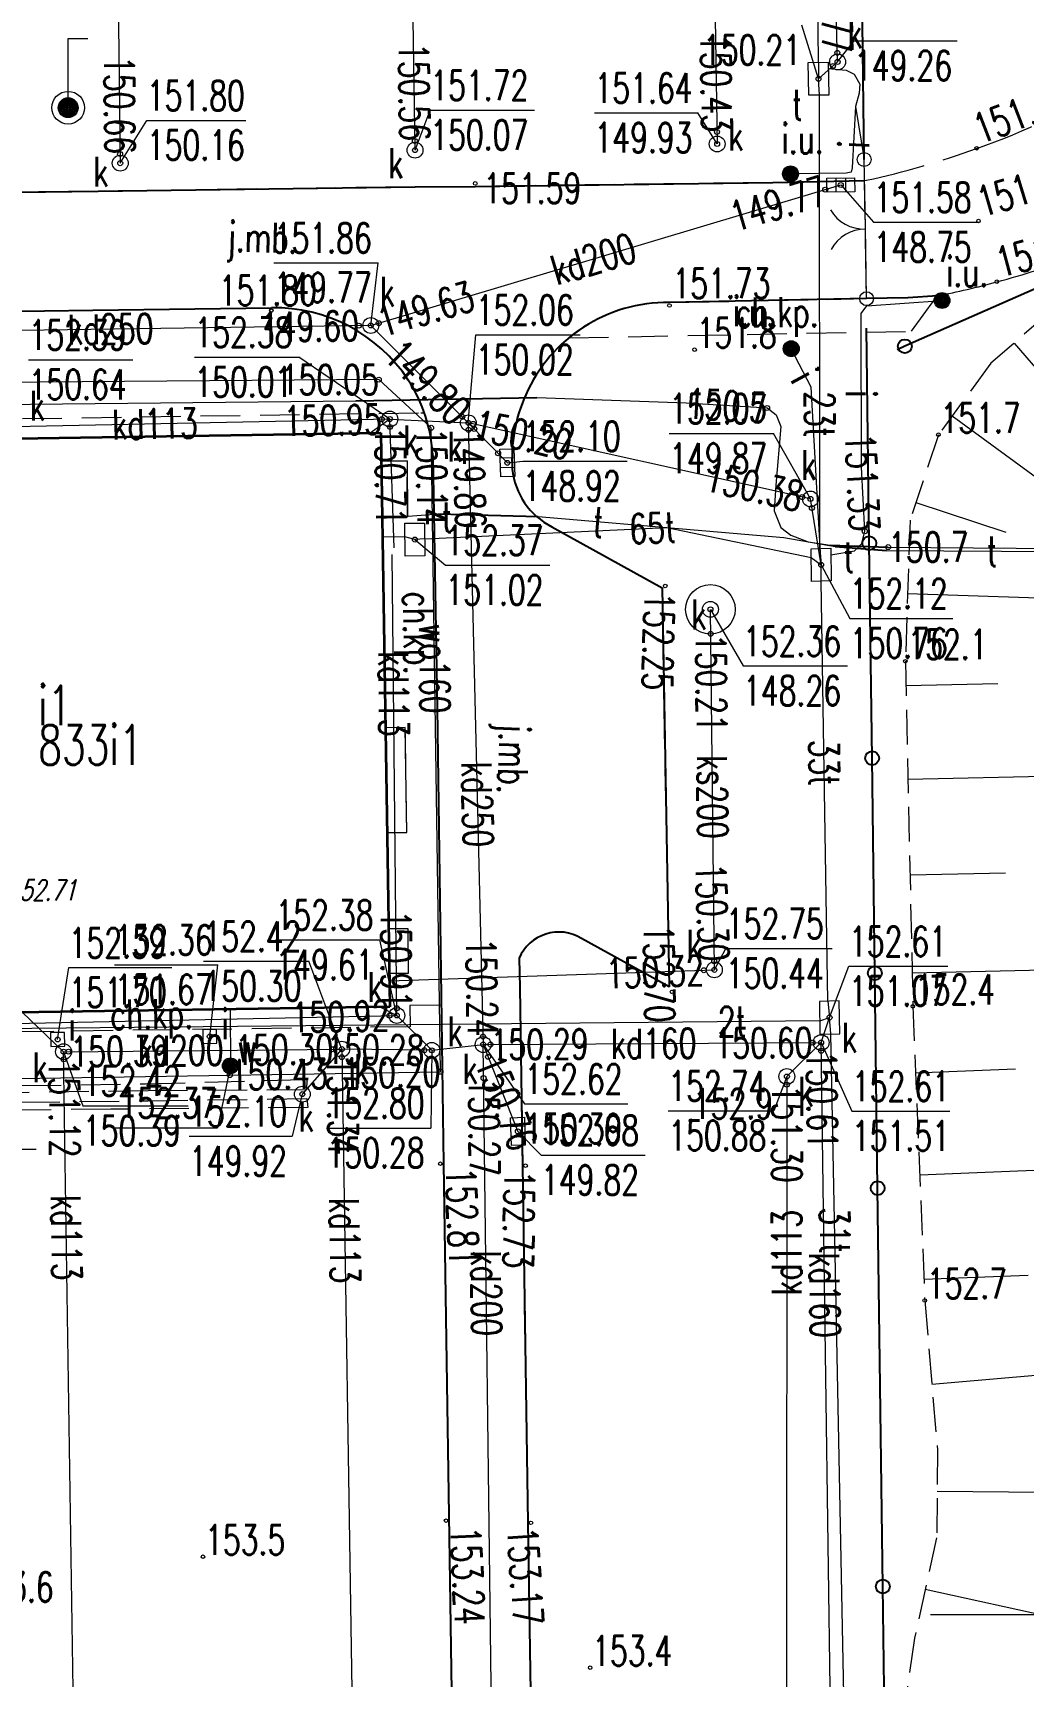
# Model space of a CAD drawing. Header units: metres. Extents: x 7583802 to 7586368, y 5958992 to 5960558.
# Drawn here: x 7585949.7 to 7585999.7, y 5959196.9 to 5959279.8 of the extents above; entities that cross this region are included whole.
import ezdxf
from ezdxf.enums import TextEntityAlignment as Align

# ---------------------------------------------------------------- set-up
doc = ezdxf.new("R2010")
doc.units = ezdxf.units.M
for name, pattern in [('1', [0]), ('2_EGBS', [0]), ('2_EGBU_A', [0]), ('3_1', [0]), ('3_BUBZ02', [2.45, 1.75, -0.7]), ('3_BUBZ02G', [2.45, 1.75, -0.7]), ('3_KTCR02', [3, 2, -1]), ('3_KTJZ01', [4, 3, -1]), ('3_KTKR01', [0]), ('4_1', [0]), ('4_SUBP02_05', [0]), ('4_SUOP03_13', [0]), ('4_SUOP03_17', [0]), ('4_SUPE_01', [0]), ('4_SUPI_01', [0]), ('4_SUPK_01', [0]), ('4_SUPT_01', [0]), ('4_SUPW_01', [0]), ('4_SUUS22_02', [0]), ('4_SUUS30_02', [0]), ('BUF', [0])]:
    doc.linetypes.add(name, pattern=pattern)
doc.layers.get('0').update_dxf_attribs({"color": 250, "linetype": 'CONTINUOUS', "lineweight": 100})
for name, color, linetype, lineweight in [('1000_L_1', 7, '1', 18), ('BUBZ_L_1', 7, '3_BUBZ02', 18), ('EBPPP_T_0', 7, 'CONTINUOUS', 18), ('EBTPO_L_2', 7, '1', 18), ('EGBB_E_T_0', 7, 'CONTINUOUS', 20), ('EGBB_E_T_1', 7, 'CONTINUOUS', 20), ('EGBB_L_0', 7, '2_EGBU_A', 35), ('EGBE_L_3', 7, '2_EGBS', 18), ('KTCR_E_T_1', 7, 'CONTINUOUS', 15), ('KTCR_L_1', 7, '3_KTCR02', 18), ('KTJZ_E_T_0', 7, 'CONTINUOUS', 15), ('KTJZ_L_0', 7, '3_KTJZ01', 18), ('KTKR_L_0', 7, '3_KTKR01', 25), ('KTOK_L_1', 7, '3_1', 18), ('KTOK_L_4', 7, 'CONTINUOUS', 25), ('RTPW_T_0', 7, 'CONTINUOUS', 15), ('RTPW_T_1', 7, 'CONTINUOUS', 15), ('SUBK_L_0', 34, '4_SUBP02_05', 18), ('SUOE_L_1', 1, '4_SUOP03_13', 25), ('SUOT_L_1', 30, '4_SUOP03_17', 25), ('SUPE_L_2', 1, '4_SUPE_01', 18), ('SUPI_E_T_0', 7, 'CONTINUOUS', 15), ('SUPI_L_0', 7, '4_SUPI_01', 18), ('SUPK_E_T_0', 34, 'CONTINUOUS', 15), ('SUPK_E_T_4', 34, 'CONTINUOUS', 15), ('SUPK_L_0', 34, '4_SUPK_01', 18), ('SUPK_L_4', 34, '4_SUPK_01', 18), ('SUPT_E_T_0', 30, 'CONTINUOUS', 15), ('SUPT_L_0', 30, '4_SUPT_01', 18), ('SUPW_E_T_0', 5, 'CONTINUOUS', 15), ('SUPW_L_0', 5, '4_SUPW_01', 18), ('SUSM_T_9', 7, 'CONTINUOUS', 18), ('SUTE_T_0', 1, 'CONTINUOUS', 18), ('SUTI_T_0', 7, 'CONTINUOUS', 18), ('SUTK_T_0', 34, 'CONTINUOUS', 18), ('SUTT_T_0', 30, 'CONTINUOUS', 18), ('SUTW_T_0', 5, 'CONTINUOUS', 18), ('SUUI_E_T_0', 7, 'CONTINUOUS', 15), ('SUUI_E_T_6', 7, 'CONTINUOUS', 15), ('SUUI_T_2', 7, 'CONTINUOUS', 13), ('SUUI_T_8', 7, 'CONTINUOUS', 18), ('SUUK_E_T_3', 7, 'CONTINUOUS', 15), ('SUUK_T_0', 7, 'CONTINUOUS', 18), ('SUUK_T_4', 7, 'CONTINUOUS', 13), ('SUUT_E_T_3', 7, 'CONTINUOUS', 15), ('SUUT_L_3', 7, '4_SUUS22_02', 13), ('SUUT_L_7', 7, '4_1', 18), ('SUUW_E_T_5', 7, 'CONTINUOUS', 15), ('SUUW_T_7', 7, 'CONTINUOUS', 15)]:
    doc.layers.add(name, color=color, linetype=linetype, lineweight=lineweight)
doc.styles.get("Standard").update_dxf_attribs({"font": 'Simplex.SHX', "width": 0.75})

# ---------------------------------------------------------------- blocks, each defined once
blk = doc.blocks.new('3_RTPW02')
at = {"linetype": 'CONTINUOUS'}
blk.add_circle((0, 0), 0.09, dxfattribs=at)
blk = doc.blocks.new('3_RTPW01')
at = {"linetype": 'CONTINUOUS'}
blk.add_circle((0, 0), 0.09, dxfattribs=at)
blk = doc.blocks.new('4_SUSM12_01')
at = {"linetype": 'CONTINUOUS'}
for p, q in [((0, 0.5), (0, 3.5)), ((0, 3.5), (1, 3.5))]:
    blk.add_line(p, q, dxfattribs=at)
for radius in [0.5, 0.45, 0.4, 0.35, 0.3, 0.25, 0.2, 0.15, 0.1, 0.05, 0.0143]:
    blk.add_circle((0, 0), radius, dxfattribs=at)
blk = doc.blocks.new('4_SUPS01_03')
at = {"linetype": 'CONTINUOUS'}
blk.add_circle((0, 0), 0.125, dxfattribs=at)
blk = doc.blocks.new('4_SUPS01_10')
at = {"linetype": 'CONTINUOUS'}
blk.add_circle((0, 0), 0.125, dxfattribs=at)
blk = doc.blocks.new('4_SUPS01_05')
at = {"linetype": 'CONTINUOUS'}
blk.add_circle((0, 0), 0.125, dxfattribs=at)
blk = doc.blocks.new('4_SUPS01_07')
at = {"linetype": 'CONTINUOUS'}
blk.add_circle((0, 0), 0.125, dxfattribs=at)
blk = doc.blocks.new('4_SUPS01_08')
at = {"linetype": 'CONTINUOUS'}
blk.add_circle((0, 0), 0.125, dxfattribs=at)
blk = doc.blocks.new('4_SUUS22_01A')
at = {"linetype": 'CONTINUOUS'}
for p, q in [((0.35, 0.35), (-0.35, 0.35)), ((-0.35, 0.35), (-0.35, -0.35)), ((0.35, -0.35), (0.35, 0.35)), ((-0.35, -0.35), (0.35, -0.35))]:
    blk.add_line(p, q, dxfattribs=at)
blk = doc.blocks.new('4_SUUS31_01')
at = {"linetype": 'CONTINUOUS'}
for radius in [0.4, 0.36, 0.32, 0.28, 0.24, 0.2, 0.16, 0.12, 0.08, 0.04, 0.0114]:
    blk.add_circle((0, 0), radius, dxfattribs=at)
blk = doc.blocks.new('4_SUUS05')
at = {"linetype": 'CONTINUOUS'}
for p, q in [((-0.7, -0.35), (-0.7, 0.35)), ((-0.7, 0.35), (0.7, 0.35)), ((-0.245, 0.35), (-0.245, -0.35)), ((0.245, 0.35), (0.245, -0.35)), ((0.7, 0.35), (0.7, -0.35)), ((0.7, -0.35), (-0.7, -0.35))]:
    blk.add_line(p, q, dxfattribs=at)
blk = doc.blocks.new('4_SUUS22_01')
at = {"linetype": 'CONTINUOUS'}
blk.add_circle((0, 0), 0.4, dxfattribs=at)
blk = doc.blocks.new('4_SUUS25')
at = {"linetype": 'CONTINUOUS'}
for radius in [0.4, 0.35, 0.3, 0.25, 0.2, 0.15, 0.1, 0.05, 0.0143]:
    blk.add_circle((0, 0), radius, dxfattribs=at)

msp = doc.modelspace()

# ---------------------------------------------------------------- linework, layer by layer
at = {"layer": '1000_L_1', "linetype": '1'}
msp.add_line((7585995, 5959200), (7586005, 5959200), dxfattribs=at)
at = {"layer": 'BUBZ_L_1', "linetype": '3_BUBZ02G'}
for p, q in [((7586001.06, 5959265.74), (7585998.05, 5959263.14)), ((7585998.05, 5959263.14), (7585995.4, 5959259.53)), ((7585995.4, 5959259.53), (7585993.97, 5959255.22)), ((7585993.97, 5959255.22), (7585993.73, 5959248.1)), ((7585993.73, 5959248.1), (7585994.11, 5959230.69)), ((7585994.11, 5959230.69), (7585994.71, 5959215.85)), ((7585994.71, 5959215.85), (7585995.35, 5959208.32)), ((7585995.35, 5959208.32), (7585995.31, 5959203.88)), ((7585995.31, 5959203.88), (7585994.19, 5959198.81)), ((7585994.19, 5959198.81), (7585993.63, 5959194.96))]:
    msp.add_line(p, q, dxfattribs=at)
at = {"layer": 'BUBZ_L_1', "linetype": '3_1'}
for p, q in [((7585999.221, 5959264.152), (7586002.397, 5959260.476)), ((7585996.101, 5959260.485), (7586002.154, 5959256.041)), ((7585994.267, 5959256.116), (7585998.805, 5959254.611)), ((7585993.845, 5959251.516), (7586003.14, 5959251.203)), ((7585993.757, 5959246.87), (7585998.404, 5959246.972)), ((7585993.86, 5959242.151), (7586003.299, 5959242.357)), ((7585993.965, 5959237.323), (7585998.793, 5959237.429)), ((7585994.073, 5959232.386), (7586003.948, 5959232.601)), ((7585994.246, 5959227.337), (7585999.294, 5959227.541)), ((7585994.454, 5959222.182), (7586004.764, 5959222.599)), ((7585994.667, 5959216.917), (7585999.932, 5959217.13)), ((7585995.069, 5959211.631), (7586005.634, 5959212.529)), ((7585995.331, 5959206.233), (7586000.742, 5959206.184)), ((7585994.738, 5959201.291), (7586004.511, 5959199.132))]:
    msp.add_line(p, q, dxfattribs=at)
at = {"layer": 'EBTPO_L_2', "linetype": 'BUF', "lineweight": 18}
msp.add_circle((7585951.47, 5959276.03), 0.825, dxfattribs=at)
at = {"layer": 'EGBB_L_0', "linetype": '2_EGBU_A'}
for p, q in [((7585932.2, 5959259.08), (7585967.26, 5959259.62)), ((7585967.26, 5959259.62), (7585967.7, 5959230.67)), ((7585967.7, 5959230.67), (7585932.68, 5959230.14))]:
    msp.add_line(p, q, dxfattribs=at)
at = {"layer": 'EGBE_L_3', "linetype": '2_EGBS'}
for p, q in [((7585967.282, 5959258.2), (7585968.58, 5959258.21)), ((7585967.324, 5959255.38), (7585967.282, 5959258.2)), ((7585968.58, 5959258.21), (7585968.6, 5959255.39)), ((7585968.6, 5959255.39), (7585967.324, 5959255.38)), ((7585968.49, 5959244.76), (7585967.486, 5959244.74)), ((7585967.566, 5959239.46), (7585967.486, 5959244.74)), ((7585968.56, 5959239.46), (7585968.49, 5959244.76)), ((7585967.566, 5959239.46), (7585968.56, 5959239.46)), ((7585968.63, 5959234.6), (7585967.64, 5959234.6)), ((7585967.674, 5959232.36), (7585967.64, 5959234.6)), ((7585968.65, 5959232.37), (7585968.63, 5959234.6)), ((7585967.674, 5959232.36), (7585968.65, 5959232.37))]:
    msp.add_line(p, q, dxfattribs=at)
at = {"layer": 'KTCR_L_1', "linetype": '3_KTCR02'}
for p, q in [((7585993.86, 5959266.44), (7585981.82, 5959266.2)), ((7585995.35, 5959266.54), (7585993.86, 5959266.44)), ((7585994.04, 5959264.75), (7585995.35, 5959266.54)), ((7585976.747, 5959264.42), (7585994.04, 5959264.75)), ((7585931.16, 5959260.08), (7585969.28, 5959260.64)), ((7585969.28, 5959260.64), (7585969.45, 5959260.64)), ((7585967.26, 5959259.62), (7585932.2, 5959259.08)), ((7585967.282, 5959258.2), (7585967.26, 5959259.62)), ((7585968.58, 5959258.21), (7585967.282, 5959258.2)), ((7585968.6, 5959255.39), (7585968.58, 5959258.21)), ((7585969.88, 5959258.48), (7585970.09, 5959245.75)), ((7585967.33, 5959255.38), (7585968.6, 5959255.39)), ((7585967.486, 5959244.74), (7585967.33, 5959255.38)), ((7585970.09, 5959245.75), (7585970.299, 5959230.75)), ((7585968.49, 5959244.76), (7585967.486, 5959244.74)), ((7585968.56, 5959239.46), (7585968.49, 5959244.76)), ((7585967.64, 5959234.6), (7585967.566, 5959239.46)), ((7585967.566, 5959239.46), (7585968.56, 5959239.46)), ((7585968.63, 5959234.6), (7585967.64, 5959234.6)), ((7585968.65, 5959232.37), (7585968.63, 5959234.6)), ((7585967.674, 5959232.36), (7585968.65, 5959232.37)), ((7585967.7, 5959230.67), (7585967.674, 5959232.36)), ((7585947.78, 5959230.37), (7585967.7, 5959230.67)), ((7585970.299, 5959230.75), (7585968.71, 5959230.73)), ((7585968.71, 5959230.73), (7585968.74, 5959229.66)), ((7585968.74, 5959229.66), (7585947.82, 5959229.39)), ((7585955.51, 5959226.42), (7585946.085, 5959226.309)), ((7585946.11, 5959226.65), (7585955.37, 5959226.78)), ((7585955.37, 5959226.78), (7585963.51, 5959227)), ((7585963.5, 5959226.48), (7585955.51, 5959226.42)), ((7585963.51, 5959227), (7585963.5, 5959226.48)), ((7585946.05, 5959225.82), (7585955.51, 5959225.92)), ((7585963.57, 5959225.59), (7585953.62, 5959225.5)), ((7585955.51, 5959225.92), (7585963.52, 5959226.04)), ((7585963.52, 5959226.04), (7585963.57, 5959225.59)), ((7585953.62, 5959225.5), (7585946.09, 5959225.42))]:
    msp.add_line(p, q, dxfattribs=at)
for centre, radius, start, end in [((7585981.704, 5959258.41), 7.791, 89.149, 129.51786), ((7585962.181, 5959258.07), 7.71, 3.04734, 19.47048)]:
    msp.add_arc(centre, radius, start, end, dxfattribs=at)
at = {"layer": 'KTJZ_L_0', "linetype": '3_KTJZ01'}
for p, q in [((7585968.99, 5959272.04), (7585952.98, 5959271.82)), ((7585972.02, 5959272.06), (7585968.99, 5959272.04)), ((7585987.04, 5959272.26), (7585972.02, 5959272.06)), ((7585991.67, 5959272.36), (7585987.04, 5959272.26)), ((7585991.67, 5959272.36), (7585991.77, 5959272.37)), ((7585991.774, 5959266.396), (7585991.67, 5959272.36)), ((7585952.98, 5959271.82), (7585949, 5959271.77)), ((7585981.82, 5959266.2), (7585991.774, 5959266.396)), ((7585993.86, 5959266.44), (7585991.774, 5959266.396)), ((7585995.35, 5959266.54), (7585993.86, 5959266.44)), ((7585943.21, 5959265.69), (7585952.71, 5959265.81)), ((7585952.71, 5959265.81), (7585961.73, 5959265.94)), ((7585969.88, 5959258.48), (7585970.09, 5959245.75)), ((7585981.46, 5959251.81), (7585975.88, 5959254.89)), ((7585981.8, 5959231.68), (7585981.46, 5959251.81)), ((7585970.09, 5959245.75), (7585970.299, 5959230.75)), ((7585977.38, 5959234.12), (7585981.8, 5959231.68)), ((7585974.26, 5959232.36), (7585974.24, 5959233.12)), ((7585974.27, 5959231.64), (7585974.26, 5959232.36)), ((7585974.68, 5959204.63), (7585974.27, 5959231.64)), ((7585970.299, 5959230.75), (7585970.41, 5959222.75)), ((7585970.41, 5959222.75), (7585971, 5959184.74)), ((7585974.96, 5959186.64), (7585974.68, 5959204.63))]:
    msp.add_line(p, q, dxfattribs=at)
for centre, radius, start, end in [((7585987.761, 5959302.149), 29.75, 288.7622, 303.77451), ((7585982.749, 5959313.927), 42.525, 282.24686, 290.05183), ((7585990.414, 5959298.427), 32.171, 284.28154, 291.81699), ((7585988.751, 5959301.116), 35.2, 280.80518, 285.82484), ((7585981.704, 5959258.41), 7.791, 89.149, 129.51786), ((7585961.852, 5959257.805), 8.136, 33.45304, 90.85915), ((7585981.704, 5959258.41), 7.791, 129.51786, 156.31346), ((7585962.324, 5959258.165), 7.544, 19.14922, 33.14446), ((7585981.693, 5959258.313), 7.82, 155.62848, 183.76183), ((7585962.181, 5959258.07), 7.71, 3.04734, 19.47048), ((7585977.532, 5959258.155), 3.659, 185.56634, 243.16611), ((7585976.243, 5959232.259), 2.181, 58.59025, 156.74012)]:
    msp.add_arc(centre, radius, start, end, dxfattribs=at)
at = {"layer": 'KTKR_L_0', "linetype": '3_KTKR01'}
for p, q in [((7585952.98, 5959271.82), (7585968.99, 5959272.04)), ((7585968.99, 5959272.04), (7585972.02, 5959272.06)), ((7585972.02, 5959272.06), (7585987.04, 5959272.26)), ((7585987.04, 5959272.26), (7585991.67, 5959272.36)), ((7585949, 5959271.77), (7585952.98, 5959271.82)), ((7585991.774, 5959266.396), (7585981.82, 5959266.2)), ((7585993.86, 5959266.44), (7585991.774, 5959266.396)), ((7585995.35, 5959266.54), (7585993.86, 5959266.44)), ((7585943.21, 5959265.69), (7585952.71, 5959265.81)), ((7585952.71, 5959265.81), (7585961.73, 5959265.94)), ((7585969.88, 5959258.48), (7585970.09, 5959245.75)), ((7585975.88, 5959254.89), (7585981.46, 5959251.81)), ((7585981.46, 5959251.81), (7585981.8, 5959231.68)), ((7585970.09, 5959245.75), (7585970.41, 5959222.75)), ((7585981.8, 5959231.68), (7585977.38, 5959234.12)), ((7585974.24, 5959233.12), (7585974.26, 5959232.36)), ((7585974.26, 5959232.36), (7585974.27, 5959231.64)), ((7585974.27, 5959231.64), (7585974.68, 5959204.63)), ((7585970.41, 5959222.75), (7585971, 5959184.74)), ((7585974.68, 5959204.63), (7585974.96, 5959186.64))]:
    msp.add_line(p, q, dxfattribs=at)
for centre, radius, start, end in [((7585981.704, 5959258.41), 7.791, 89.149, 156.31346), ((7585961.852, 5959257.805), 8.136, 33.45304, 90.85915), ((7585962.121, 5959258.062), 7.77, 3.08651, 32.96941), ((7585981.693, 5959258.313), 7.82, 155.62848, 183.76183), ((7585977.532, 5959258.155), 3.659, 185.56634, 243.16611), ((7585976.243, 5959232.259), 2.181, 58.59025, 156.74012)]:
    msp.add_arc(centre, radius, start, end, dxfattribs=at)
at = {"layer": 'KTOK_L_1'}
for p, q in [((7585991.694, 5959270.908), (7585991.65, 5959273.42)), ((7585991.729, 5959268.908), (7585991.694, 5959270.908)), ((7585991.774, 5959266.396), (7585991.729, 5959268.908))]:
    msp.add_line(p, q, dxfattribs=at)
for centre in [(7585991.65, 5959273.42), (7585991.774, 5959266.396)]:
    msp.add_circle(centre, 0.35, dxfattribs=at)
for centre, start, end in [((7585991.659, 5959271.907), 211.00652, 271.52206), ((7585991.729, 5959267.908), 90.49628, 151.01182)]:
    msp.add_arc(centre, 2, start, end, dxfattribs=at)
at = {"layer": 'KTOK_L_4'}
for p, q in [((7585991.65, 5959273.42), (7585991.537, 5959283.419)), ((7586002.85, 5959268.03), (7585993.701, 5959263.993)), ((7585991.91, 5959254.062), (7585991.77, 5959264.91)), ((7585993.701, 5959263.993), (7585993.31, 5959263.82)), ((7585992.05, 5959243.215), (7585991.91, 5959254.062)), ((7585992.191, 5959232.367), (7585992.05, 5959243.215)), ((7585992.331, 5959221.519), (7585992.191, 5959232.367)), ((7585992.46, 5959211.52), (7585992.331, 5959221.519)), ((7585992.596, 5959201.42), (7585992.46, 5959211.52)), ((7585992.731, 5959191.32), (7585992.596, 5959201.42))]:
    msp.add_line(p, q, dxfattribs=at)
for centre in [(7585993.701, 5959263.993), (7585991.91, 5959254.062), (7585992.05, 5959243.215), (7585992.191, 5959232.367), (7585992.331, 5959221.519), (7585992.596, 5959201.42)]:
    msp.add_circle(centre, 0.35, dxfattribs=at)
at = {"layer": 'SUBK_L_0', "linetype": '4_SUBP02_05'}
msp.add_circle((7585983.89, 5959250.72), 1.25, dxfattribs=at)
at = {"layer": 'SUOE_L_1', "linetype": '4_1'}
for p, q in [((7585966, 5959261.24), (7585975.12, 5959261.41)), ((7585989.94, 5959253.96), (7585992.86, 5959253.86))]:
    msp.add_line(p, q, dxfattribs=at)
at = {"layer": 'SUOT_L_1', "linetype": '4_1'}
for p, q in [((7585975.19, 5959255.38), (7585970.17, 5959255.53)), ((7585992.78, 5959253.68), (7585990.19, 5959253.88))]:
    msp.add_line(p, q, dxfattribs=at)
at = {"layer": 'SUPE_L_2', "linetype": '4_SUPE_01'}
for p, q in [((7585931.91, 5959260.88), (7585966, 5959261.24)), ((7585966, 5959261.24), (7585975.12, 5959261.41)), ((7585975.12, 5959261.41), (7585982.67, 5959261.14)), ((7585982.67, 5959261.14), (7585986.75, 5959260.88)), ((7585986.75, 5959260.88), (7585987.21, 5959260.53)), ((7585987.21, 5959260.53), (7585987.44, 5959259.95)), ((7585987.44, 5959259.95), (7585987.2, 5959256.99)), ((7585987.2, 5959256.99), (7585987.11, 5959255.69)), ((7585987.11, 5959255.69), (7585987.45, 5959254.85)), ((7585987.45, 5959254.85), (7585987.95, 5959254.46)), ((7585987.95, 5959254.46), (7585988.82, 5959254.13)), ((7585988.82, 5959254.13), (7585989.94, 5959253.96)), ((7585989.94, 5959253.96), (7585992.86, 5959253.86)), ((7585992.86, 5959253.86), (7586002.71, 5959253.78))]:
    msp.add_line(p, q, dxfattribs=at)
at = {"layer": 'SUPI_L_0', "linetype": '4_1'}
for p, q in [((7585989.836, 5959278.006), (7585990.75, 5959277.92)), ((7585990.75, 5959277.92), (7585991.15, 5959277.72)), ((7585991.15, 5959277.72), (7585991.43, 5959277.21)), ((7585991.43, 5959277.21), (7585991.4, 5959276.77)), ((7585991.4, 5959276.77), (7585991.21, 5959276.09)), ((7585991.21, 5959276.09), (7585991.05, 5959272.99)), ((7585991.21, 5959276.09), (7585991.65, 5959273.42)), ((7585990.99, 5959272.78), (7585990.75, 5959272.72)), ((7585991.05, 5959272.99), (7585990.99, 5959272.78)), ((7585990.75, 5959272.72), (7585987.93, 5959272.69)), ((7585991.78, 5959266.04), (7585995.58, 5959266.3)), ((7585991.5, 5959265.64), (7585991.78, 5959266.04)), ((7585991.52, 5959257.9), (7585991.5, 5959265.64)), ((7585988.98, 5959261.93), (7585987.97, 5959263.87)), ((7585989.48, 5959252.965), (7585988.98, 5959261.93)), ((7585991.68, 5959254.66), (7585991.52, 5959257.9)), ((7585991.53, 5959254.05), (7585991.68, 5959254.66)), ((7585991.16, 5959253.68), (7585991.53, 5959254.05)), ((7585989.974, 5959253.476), (7585991.16, 5959253.68))]:
    msp.add_line(p, q, dxfattribs=at)
at = {"layer": 'SUPK_L_0', "linetype": '4_1'}
for p, q in [((7585982.68, 5959365.98), (7585984.23, 5959274.2)), ((7585952.91, 5959365.32), (7585954.1, 5959273.23)), ((7585968.98, 5959273.89), (7585967.65, 5959365.62)), ((7585990.31, 5959278.34), (7585989.93, 5959292.76)), ((7585989.345, 5959277.49), (7585990.31, 5959278.34)), ((7585966.75, 5959265.04), (7585990.47, 5959272.13)), ((7585966.75, 5959265.04), (7585932.69, 5959264.57)), ((7585971.67, 5959260.13), (7585966.75, 5959265.04)), ((7585967.71, 5959260.32), (7585931.7, 5959259.59)), ((7585967.71, 5959260.32), (7585966.718, 5959259.612)), ((7585967.71, 5959260.32), (7585971.67, 5959260.13)), ((7585967.92, 5959253.82), (7585967.71, 5959260.32)), ((7585971.67, 5959260.13), (7585972.42, 5959228.76)), ((7585971.67, 5959260.13), (7585973.64, 5959258.11)), ((7585988.94, 5959256.29), (7585971.67, 5959260.13)), ((7585989.48, 5959252.965), (7585988.94, 5959256.29)), ((7585968.06, 5959230.23), (7585967.83, 5959253.49)), ((7585967.2, 5959230.662), (7585968.06, 5959230.23)), ((7585943.89, 5959229.73), (7585968.06, 5959230.23)), ((7585949.152, 5959230.389), (7585951.24, 5959228.4)), ((7585969.83, 5959228.47), (7585968.06, 5959230.23)), ((7585989.48, 5959228.86), (7585989.905, 5959230.125)), ((7585972.42, 5959228.76), (7585989.48, 5959228.86)), ((7585989.48, 5959228.86), (7585987.75, 5959227.15)), ((7585990.31, 5959170.25), (7585989.48, 5959228.86)), ((7585951.24, 5959228.4), (7585965.28, 5959228.53)), ((7585953, 5959110.43), (7585951.24, 5959228.4)), ((7585965.28, 5959228.53), (7585963.29, 5959226.26)), ((7585965.28, 5959228.53), (7585967.09, 5959112.47)), ((7585969.83, 5959228.47), (7585965.28, 5959228.53)), ((7585969.83, 5959228.47), (7585972.42, 5959228.76)), ((7585972.9, 5959190.76), (7585972.42, 5959228.76)), ((7585972.42, 5959228.76), (7585974.17, 5959224.38)), ((7585987.75, 5959227.15), (7585987.71, 5959158.35))]:
    msp.add_line(p, q, dxfattribs=at)
at = {"layer": 'SUPK_L_4', "linetype": '4_1'}
for p, q in [((7585984.09, 5959232.53), (7585983.89, 5959250.72)), ((7585967.68, 5959231.968), (7585984.09, 5959232.53))]:
    msp.add_line(p, q, dxfattribs=at)
at = {"layer": 'SUPT_L_0', "linetype": '4_SUPT_01'}
for p, q in [((7585989.35, 5959278.315), (7585989.205, 5959289.574)), ((7585989.35, 5959278.315), (7585989.345, 5959277.49)), ((7585989.4, 5959276.665), (7585989.345, 5959277.49)), ((7585989.41, 5959253.789), (7585989.4, 5959276.665)), ((7585970.17, 5959255.53), (7585967.325, 5959255.311)), ((7585975.19, 5959255.38), (7585970.17, 5959255.53)), ((7585987.6, 5959254.32), (7585975.19, 5959255.38)), ((7585969.47, 5959254.285), (7585981.69, 5959254.855)), ((7585981.69, 5959254.855), (7585988.975, 5959253.33)), ((7585968.468, 5959254.37), (7585967.34, 5959254.367)), ((7585968.97, 5959254.24), (7585968.468, 5959254.37)), ((7585969.47, 5959254.285), (7585968.97, 5959254.24)), ((7585990.19, 5959253.88), (7585987.6, 5959254.32)), ((7585989.41, 5959253.789), (7585989.48, 5959252.965)), ((7585992.78, 5959253.68), (7585990.19, 5959253.88)), ((7585988.975, 5959253.33), (7585989.48, 5959252.965)), ((7585989.485, 5959252.14), (7585989.48, 5959252.965)), ((7586002.34, 5959253.62), (7585992.78, 5959253.68)), ((7585989.82, 5959230.949), (7585989.485, 5959252.14)), ((7585989.82, 5959230.949), (7585989.905, 5959230.125)), ((7585989.41, 5959229.965), (7585947.78, 5959229.56)), ((7585989.41, 5959229.965), (7585989.905, 5959230.125)), ((7585989.975, 5959229.301), (7585989.905, 5959230.125)), ((7585991.135, 5959169.946), (7585989.975, 5959229.301))]:
    msp.add_line(p, q, dxfattribs=at)
at = {"layer": 'SUPW_L_0', "linetype": '4_1'}
for p, q in [((7585967.15, 5959262.31), (7585936.93, 5959262.07)), ((7585969.79, 5959259.88), (7585967.15, 5959262.31)), ((7585970.26, 5959227.39), (7585969.79, 5959259.88)), ((7585959.651, 5959230.548), (7585959.66, 5959227.69)), ((7585931.4, 5959226.75), (7585959.63, 5959227.22)), ((7585959.66, 5959227.69), (7585959.63, 5959227.22)), ((7585959.63, 5959227.22), (7585970.26, 5959227.39))]:
    msp.add_line(p, q, dxfattribs=at)
at = {"layer": 'SUTI_T_0', "linetype": 'CONTINUOUS'}
for p, q in [((7585950.94, 5959229.02), (7585951.497, 5959232.641)), ((7585951.497, 5959232.641), (7585956.708, 5959232.641)), ((7585953.816, 5959232.789), (7585959.027, 5959232.789)), ((7585958.62, 5959229.17), (7585959.027, 5959232.789))]:
    msp.add_line(p, q, dxfattribs=at)
at = {"layer": 'SUTK_T_0', "linetype": 'CONTINUOUS'}
for p, q in [((7585990.31, 5959278.34), (7585991.138, 5959279.404)), ((7585991.138, 5959279.404), (7585996.349, 5959279.404)), ((7585954.1, 5959273.23), (7585955.439, 5959275.392)), ((7585955.439, 5959275.392), (7585960.433, 5959275.392)), ((7585968.98, 5959273.89), (7585969.751, 5959275.907)), ((7585969.751, 5959275.907), (7585975.016, 5959275.907)), ((7585978.038, 5959275.772), (7585983.25, 5959275.772)), ((7585984.23, 5959274.2), (7585983.25, 5959275.772)), ((7585990.47, 5959272.13), (7585992.127, 5959270.253)), ((7585992.127, 5959270.253), (7585997.447, 5959270.253)), ((7585961.845, 5959268.208), (7585967.111, 5959268.208)), ((7585966.75, 5959265.04), (7585967.111, 5959268.208)), ((7585971.67, 5959260.13), (7585972.045, 5959264.571)), ((7585972.045, 5959264.571), (7585977.311, 5959264.571)), ((7585949.474, 5959263.313), (7585954.74, 5959263.313)), ((7585957.841, 5959263.443), (7585963.107, 5959263.443)), ((7585967.71, 5959260.32), (7585963.107, 5959263.443)), ((7585981.811, 5959259.596), (7585987.077, 5959259.596)), ((7585988.94, 5959256.29), (7585987.077, 5959259.596)), ((7585973.64, 5959258.11), (7585974.414, 5959258.198)), ((7585974.414, 5959258.198), (7585979.68, 5959258.198)), ((7585983.89, 5959250.72), (7585985.537, 5959247.862)), ((7585985.537, 5959247.862), (7585990.802, 5959247.862)), ((7585961.934, 5959234.042), (7585967.2, 5959234.042)), ((7585968.06, 5959230.23), (7585967.2, 5959234.042)), ((7585984.09, 5959232.53), (7585984.666, 5959233.611)), ((7585984.666, 5959233.611), (7585990.04, 5959233.611)), ((7585958.298, 5959232.968), (7585963.618, 5959232.968)), ((7585965.28, 5959228.53), (7585963.618, 5959232.968)), ((7585989.48, 5959228.86), (7585991.031, 5959225.404)), ((7585951.24, 5959228.4), (7585952.209, 5959225.668)), ((7585969.83, 5959228.47), (7585969.777, 5959224.55)), ((7585972.42, 5959228.76), (7585974.505, 5959225.774)), ((7585987.75, 5959227.15), (7585987.083, 5959225.423)), ((7585952.209, 5959225.668), (7585957.529, 5959225.668)), ((7585963.29, 5959226.26), (7585962.785, 5959224.133)), ((7585974.505, 5959225.774), (7585979.717, 5959225.774)), ((7585981.763, 5959225.423), (7585987.083, 5959225.423)), ((7585991.031, 5959225.404), (7585995.971, 5959225.404)), ((7585957.573, 5959224.133), (7585962.785, 5959224.133)), ((7585964.512, 5959224.55), (7585969.777, 5959224.55)), ((7585974.17, 5959224.38), (7585975.339, 5959223.183)), ((7585944.803, 5959223.485), (7585949.851, 5959223.485)), ((7585975.339, 5959223.183), (7585980.604, 5959223.183))]:
    msp.add_line(p, q, dxfattribs=at)
at = {"layer": 'SUTT_T_0', "linetype": 'CONTINUOUS'}
for p, q in [((7585989.345, 5959277.49), (7585988.51, 5959280.195)), ((7585968.97, 5959254.24), (7585970.516, 5959252.945)), ((7585970.516, 5959252.945), (7585975.781, 5959252.945)), ((7585989.48, 5959252.965), (7585990.921, 5959250.264)), ((7585990.921, 5959250.264), (7585996.132, 5959250.264)), ((7585989.905, 5959230.125), (7585990.882, 5959232.711)), ((7585990.882, 5959232.711), (7585995.876, 5959232.711))]:
    msp.add_line(p, q, dxfattribs=at)
at = {"layer": 'SUTW_T_0', "linetype": 'CONTINUOUS'}
for p in [(7585959.66, 5959227.69), (7585953.744, 5959224.563)]:
    msp.add_line(p, (7585959.01, 5959224.563), dxfattribs=at)
at = {"layer": 'SUUT_L_3', "linetype": '4_SUUS22_02'}
for p, q in [((7585988.83, 5959278.31), (7585989.83, 5959278.32)), ((7585988.86, 5959276.66), (7585988.83, 5959278.31)), ((7585989.83, 5959278.32), (7585989.86, 5959276.67)), ((7585989.86, 5959276.67), (7585988.86, 5959276.66)), ((7585968.46, 5959255.06), (7585969.46, 5959255.07)), ((7585968.48, 5959253.41), (7585968.46, 5959255.06)), ((7585969.46, 5959255.07), (7585969.48, 5959253.42)), ((7585988.97, 5959253.78), (7585989.97, 5959253.8)), ((7585988.99, 5959252.13), (7585988.97, 5959253.78)), ((7585989.97, 5959253.8), (7585989.99, 5959252.15)), ((7585969.48, 5959253.42), (7585968.48, 5959253.41)), ((7585989.99, 5959252.15), (7585988.99, 5959252.13))]:
    msp.add_line(p, q, dxfattribs=at)
at = {"layer": 'SUUT_L_7', "linetype": '4_SUUS30_02'}
for p, q in [((7585990.39, 5959230.96), (7585989.39, 5959230.94)), ((7585989.39, 5959230.94), (7585989.42, 5959229.29)), ((7585990.42, 5959229.31), (7585990.39, 5959230.96)), ((7585989.42, 5959229.29), (7585990.42, 5959229.31))]:
    msp.add_line(p, q, dxfattribs=at)

# ---------------------------------------------------------------- block references
at = {"layer": 'RTPW_T_0'}
for p in [(7585983.09, 5959263.82), (7585995.4, 5959259.53), (7585993.73, 5959248.1), (7585994.11, 5959230.69), (7585982.9, 5959224.92), (7585994.71, 5959215.85), (7585958.28, 5959202.92), (7585977.82, 5959197.32)]:
    msp.add_blockref('3_RTPW01', p, dxfattribs=at)
at = {"layer": 'RTPW_T_1'}
for p in [(7585997.33, 5959273.98), (7585972.02, 5959272.21), (7585997.42, 5959270.31), (7585998.35, 5959267.25), (7585961.73, 5959265.79), (7585981.82, 5959266.05), (7585981.61, 5959251.9), (7585981.95, 5959231.42), (7585970.26, 5959222.75), (7585974.56, 5959222.65), (7585970.54, 5959204.74), (7585974.83, 5959204.63)]:
    msp.add_blockref('3_RTPW02', p, dxfattribs=at)
at = {"layer": 'SUSM_T_9'}
msp.add_blockref('4_SUSM12_01', (7585951.47, 5959276.03), dxfattribs=at)
at = {"layer": 'SUTE_T_0'}
for p in [(7585986.75, 5959260.88), (7585992.86, 5959253.86)]:
    msp.add_blockref('4_SUPS01_03', p, dxfattribs=at)
at = {"layer": 'SUTI_T_0'}
for p in [(7585991.68, 5959254.66), (7585950.94, 5959229.02), (7585958.62, 5959229.17)]:
    msp.add_blockref('4_SUPS01_10', p, dxfattribs=at)
at = {"layer": 'SUTK_T_0'}
for p in [(7585990.298, 5959278.798), (7585990.078, 5959278.136), (7585990.31, 5959278.34), (7585968.973, 5959274.35), (7585984.22, 5959274.806), (7585954.094, 5959273.692), (7585968.98, 5959273.89), (7585984.23, 5959274.2), (7585954.1, 5959273.23), (7585989.688, 5959271.896), (7585990.47, 5959272.13), (7585966.144, 5959265.032), (7585966.75, 5959265.04), (7585967.149, 5959265.159), (7585967.299, 5959260.312), (7585967.71, 5959260.32), (7585971.369, 5959260.43), (7585967.715, 5959259.921), (7585971.67, 5959260.13), (7585971.678, 5959259.776), (7585971.914, 5959260.076), (7585971.971, 5959259.821), (7585973.171, 5959258.591), (7585973.64, 5959258.11), (7585988.519, 5959256.384), (7585988.94, 5959256.29), (7585989.014, 5959255.835), (7585983.89, 5959250.72), (7585983.904, 5959249.486), (7585984.085, 5959232.958), (7585983.558, 5959232.512), (7585984.09, 5959232.53), (7585968.056, 5959230.593), (7585967.69, 5959230.222), (7585968.06, 5959230.23), (7585972.41, 5959229.166), (7585972.42, 5959228.76), (7585972.791, 5959228.762), (7585989.041, 5959228.857), (7585989.48, 5959228.86), (7585951.24, 5959228.4), (7585951.246, 5959228.017), (7585951.49, 5959228.402), (7585964.851, 5959228.526), (7585965.28, 5959228.53), (7585965.286, 5959228.125), (7585969.452, 5959228.475), (7585969.83, 5959228.47), (7585972.667, 5959228.142), (7585989.486, 5959228.45), (7585972.441, 5959227.07), (7585987.75, 5959227.15), (7585963.29, 5959226.26), (7585987.75, 5959226.738), (7585974.17, 5959224.38)]:
    msp.add_blockref('4_SUPS01_05', p, dxfattribs=at)
at = {"layer": 'SUTT_T_0'}
for p in [(7585989.345, 5959277.49), (7585968.97, 5959254.24), (7585989.48, 5959252.965), (7585989.905, 5959230.125)]:
    msp.add_blockref('4_SUPS01_07', p, dxfattribs=at)
at = {"layer": 'SUTW_T_0'}
for p in [(7585967.15, 5959262.31), (7585969.79, 5959259.88), (7585959.63, 5959227.22), (7585959.66, 5959227.69), (7585970.26, 5959227.39)]:
    msp.add_blockref('4_SUPS01_08', p, dxfattribs=at)
at = {"layer": 'SUUI_T_2', "rotation": 90.86705085075278}
for p in [(7585950.94, 5959229.02), (7585958.62, 5959229.17)]:
    msp.add_blockref('4_SUUS22_01A', p, dxfattribs=at)
at = {"layer": 'SUUI_T_8'}
for p in [(7585987.93, 5959272.69), (7585995.58, 5959266.3), (7585987.97, 5959263.87)]:
    msp.add_blockref('4_SUUS31_01', p, dxfattribs=at)
at = {"layer": 'SUUK_T_0'}
for p, rotation in [((7585990.47, 5959272.13), 0.2947809466650953), ((7585973.64, 5959258.11), 272.10599753363607), ((7585974.17, 5959224.38), 271.7708333208744)]:
    msp.add_blockref('4_SUUS05', p, dxfattribs=dict(at, rotation=rotation))
at = {"layer": 'SUUK_T_4'}
for p in [(7585990.31, 5959278.34), (7585984.23, 5959274.2), (7585954.1, 5959273.23), (7585968.98, 5959273.89), (7585966.75, 5959265.04), (7585967.71, 5959260.32), (7585971.67, 5959260.13), (7585988.94, 5959256.29), (7585983.89, 5959250.72), (7585984.09, 5959232.53), (7585968.06, 5959230.23), (7585965.28, 5959228.53), (7585969.83, 5959228.47), (7585972.42, 5959228.76), (7585989.48, 5959228.86), (7585951.24, 5959228.4), (7585987.75, 5959227.15), (7585963.29, 5959226.26)]:
    msp.add_blockref('4_SUUS22_01', p, dxfattribs=at)
at = {"layer": 'SUUW_T_7'}
msp.add_blockref('4_SUUS25', (7585959.66, 5959227.69), dxfattribs=at)

# ---------------------------------------------------------------- texts
at = {"layer": 'EBPPP_T_0', "oblique": 15, "width": 0.7}
msp.add_text('pp.152.71', height=1.05, dxfattribs=at).set_placement((7585949.377, 5959236.374), align=Align.MIDDLE)
msp.add_text('pp.152.71', height=1.05, dxfattribs=at).set_placement((7585949.377, 5959236.374), align=Align.MIDDLE)
msp.add_text('pp.152.71', height=1.05, dxfattribs=at).set_placement((7585949.377, 5959236.374), align=Align.MIDDLE)
msp.add_text('pp.152.71', height=1.05, dxfattribs=at).set_placement((7585949.377, 5959236.374), align=Align.MIDDLE)
msp.add_text('pp.152.71', height=1.05, dxfattribs=at).set_placement((7585949.377, 5959236.374), align=Align.MIDDLE)
msp.add_text('pp.152.71', height=1.05, dxfattribs=at).set_placement((7585949.377, 5959236.374), align=Align.MIDDLE)
at = {"layer": 'EGBB_E_T_0', "width": 0.7}
msp.add_text('i1', height=2, dxfattribs=at).set_placement((7585949.96, 5959244.877))
at = {"layer": 'EGBB_E_T_1', "width": 0.7}
msp.add_text('833i1', height=2, dxfattribs=at).set_placement((7585949.96, 5959244.877), align=Align.TOP_LEFT)
at = {"layer": 'KTCR_E_T_1', "width": 0.7}
for rotation, p in [(0.74882, (7585987.26, 5959265.46)), (271.27303, (7585968.906, 5959249.523)), (0.9392, (7585955.689, 5959230.053))]:
    msp.add_text('ch.kp.', height=1.5, rotation=rotation, dxfattribs=at).set_placement(p, align=Align.MIDDLE)
at = {"layer": 'KTJZ_E_T_0', "width": 0.7}
for rotation, p in [(358.45184, (7585961.265, 5959269.272)), (268.02507, (7585973.739, 5959243.184))]:
    msp.add_text('j.mb.', height=1.5, rotation=rotation, dxfattribs=at).set_placement(p, align=Align.MIDDLE)
at = {"layer": 'RTPW_T_0', "width": 0.7}
for s, p in [('151.8', (7585983.19, 5959263.92)), ('151.7', (7585995.5, 5959259.63)), ('152.1', (7585993.83, 5959248.2)), ('152.4', (7585994.21, 5959230.79)), ('152.9', (7585983, 5959225.02)), ('152.7', (7585994.81, 5959215.95)), ('153.5', (7585958.38, 5959203.02)), ('153.6', (7585946.689, 5959200.638)), ('153.4', (7585977.92, 5959197.42))]:
    msp.add_text(s, height=1.5, dxfattribs=at).set_placement(p)
at = {"layer": 'RTPW_T_1', "width": 0.7}
for s, rotation, p in [('151.44', 20.7968, (7585997.53, 5959274.18)), ('151.53', 16.37081, (7585997.62, 5959270.51)), ('151.57', 15.03988, (7585998.55, 5959267.45)), ('152.25', 268.62628, (7585980.57, 5959251.6)), ('152.70', 270.92075, (7585980.513, 5959234.801)), ('152.81', 272.17317, (7585970.525, 5959222.527)), ('152.73', 269.1715, (7585973.501, 5959222.421)), ('153.24', 272.83856, (7585970.764, 5959204.396)), ('153.17', 273.78233, (7585973.636, 5959204.368))]:
    msp.add_text(s, height=1.5, rotation=rotation, dxfattribs=at).set_placement(p)
for s, p in [('151.59', (7585972.426, 5959271.213)), ('151.73', (7585981.973, 5959266.416)), ('151.80', (7585959.074, 5959266.056))]:
    msp.add_text(s, height=1.5, dxfattribs=at).set_placement(p)
at = {"layer": 'SUPI_E_T_0', "width": 0.7}
for rotation, p in [(86.96682, (7585991.111, 5959274.164)), (297.50232, (7585988.673, 5959262.519)), (270.19979, (7585991.51, 5959261.589))]:
    msp.add_text('i', height=1.5, rotation=rotation, dxfattribs=at).set_placement(p, align=Align.MIDDLE)
at = {"layer": 'SUPK_E_T_0', "width": 0.7}
for s, rotation, p in [('kd200', 16.64161, (7585977.98, 5959268.397)), ('kd250', 0.7906, (7585953.615, 5959264.859)), ('kd113', 1.16134, (7585955.853, 5959260.08)), ('kd113', 270.56653, (7585967.9, 5959246.458)), ('kd250', 271.36958, (7585972.13, 5959240.874)), ('kd200', 0.5305, (7585957.154, 5959228.455)), ('kd160', 0.33584, (7585981.027, 5959228.81)), ('kd113', 270.85473, (7585951.38, 5959219.016)), ('kd113', 270.89348, (7585965.431, 5959218.87)), ('kd113', 89.9667, (7585987.745, 5959218.257)), ('kd200', 270.7237, (7585972.578, 5959216.213)), ('kd160', 270.81134, (7585989.66, 5959216.116))]:
    msp.add_text(s, height=1.5, rotation=rotation, dxfattribs=at).set_placement(p, align=Align.MIDDLE)
at = {"layer": 'SUPK_E_T_4', "width": 0.7}
msp.add_text('ks200', height=1.5, rotation=270.62995, dxfattribs=at).set_placement((7585983.994, 5959241.251), align=Align.MIDDLE)
at = {"layer": 'SUPT_E_T_0', "width": 0.7}
for s, rotation, p in [('23t', 270.02504, (7585989.407, 5959260.553)), ('t', 355.11793, (7585978.237, 5959255.12)), ('65t', 2.67062, (7585980.962, 5959254.821)), ('t', 359.64041, (7585998.112, 5959253.647)), ('33t', 270.90569, (7585989.63, 5959242.979)), ('2t', 0.55739, (7585984.985, 5959229.922)), ('31t', 271.11962, (7585990.169, 5959219.379))]:
    msp.add_text(s, height=1.5, rotation=rotation, dxfattribs=at).set_placement(p, align=Align.MIDDLE)
at = {"layer": 'SUPW_E_T_0', "width": 0.7}
msp.add_text('wo160', height=1.5, rotation=270.82878, dxfattribs=at).set_placement((7585969.966, 5959247.738), align=Align.MIDDLE)
at = {"layer": 'SUTE_T_0', "width": 0.7}
msp.add_text('150.5', height=1.5, rotation=356.65204, dxfattribs=at).set_placement((7585986.75, 5959260.88), align=Align.MIDDLE_RIGHT)
msp.add_text('150.7', height=1.5, dxfattribs=at).set_placement((7585992.86, 5959253.86), align=Align.MIDDLE_LEFT)
at = {"layer": 'SUTI_T_0', "width": 0.7}
msp.add_text('151.33', height=1.5, rotation=272.77677, dxfattribs=at).set_placement((7585991.68, 5959254.66), align=Align.MIDDLE_RIGHT)
for s, p in [('152.39', (7585951.497, 5959234.641)), ('152.36', (7585953.816, 5959234.789)), ('151.67', (7585953.816, 5959232.289)), ('151.70', (7585951.497, 5959232.141))]:
    msp.add_text(s, height=1.5, dxfattribs=at).set_placement(p, align=Align.TOP_LEFT)
at = {"layer": 'SUTK_T_0', "width": 0.7}
for s, rotation, p in [('149.77', 271.50952, (7585990.298, 5959278.798)), ('150.43', 270.96753, (7585984.22, 5959274.806)), ('150.56', 270.83068, (7585968.973, 5959274.35)), ('150.66', 270.74034, (7585954.094, 5959273.692)), ('149.77', 16.64161, (7585989.688, 5959271.896)), ('149.60', 0.7906, (7585966.144, 5959265.032)), ('149.80', 315.05829, (7585971.369, 5959260.43)), ('150.95', 1.16134, (7585967.299, 5959260.312)), ('150.38', 347.46417, (7585988.519, 5959256.384)), ('150.30', 272.31471, (7585984.085, 5959232.958)), ('150.91', 270.66642, (7585968.056, 5959230.593)), ('150.24', 271.36958, (7585972.41, 5959229.166)), ('150.32', 1.962, (7585983.558, 5959232.512)), ('150.92', 1.18511, (7585967.69, 5959230.222)), ('150.30', 0.5305, (7585964.851, 5959228.526)), ('150.28', 359.2445, (7585969.452, 5959228.475)), ('150.60', 0.33584, (7585989.041, 5959228.857))]:
    msp.add_text(s, height=1.5, rotation=rotation, dxfattribs=at).set_placement(p, align=Align.MIDDLE_RIGHT)
for s, p in [('149.26', (7585991.138, 5959278.904)), ('151.72', (7585969.751, 5959277.907)), ('151.64', (7585978.038, 5959277.772)), ('151.80', (7585955.439, 5959277.392)), ('150.07', (7585969.751, 5959275.407)), ('149.93', (7585978.038, 5959275.272)), ('150.16', (7585955.439, 5959274.892)), ('151.58', (7585992.127, 5959272.253)), ('151.86', (7585961.845, 5959270.208)), ('148.75', (7585992.127, 5959269.753)), ('149.77', (7585961.845, 5959267.708)), ('152.06', (7585972.045, 5959266.571)), ('152.38', (7585957.841, 5959265.443)), ('152.39', (7585949.474, 5959265.313)), ('150.02', (7585972.045, 5959264.071)), ('150.01', (7585957.841, 5959262.943)), ('150.64', (7585949.474, 5959262.813)), ('152.07', (7585981.811, 5959261.596)), ('152.10', (7585974.414, 5959260.198)), ('149.87', (7585981.811, 5959259.096)), ('148.92', (7585974.414, 5959257.698)), ('152.36', (7585985.537, 5959249.862)), ('148.26', (7585985.537, 5959247.362)), ('152.38', (7585961.934, 5959236.042)), ('152.75', (7585984.666, 5959235.611)), ('152.42', (7585958.298, 5959234.968)), ('149.61', (7585961.934, 5959233.542)), ('150.44', (7585984.666, 5959233.111)), ('150.30', (7585958.298, 5959232.468)), ('152.42', (7585952.209, 5959227.668)), ('152.62', (7585974.505, 5959227.774)), ('152.74', (7585981.763, 5959227.423)), ('152.61', (7585991.031, 5959227.404)), ('152.80', (7585964.512, 5959226.55)), ('152.10', (7585957.573, 5959226.133)), ('150.39', (7585952.209, 5959225.168)), ('150.39', (7585974.505, 5959225.274)), ('152.68', (7585975.339, 5959225.183)), ('150.88', (7585981.763, 5959224.923)), ('151.51', (7585991.031, 5959224.904)), ('150.28', (7585964.512, 5959224.05)), ('149.92', (7585957.573, 5959223.633)), ('149.82', (7585975.339, 5959222.683))]:
    msp.add_text(s, height=1.5, dxfattribs=at).set_placement(p, align=Align.TOP_LEFT)
for s, rotation, p in [('149.63', 16.64161, (7585967.149, 5959265.159)), ('150.20', 347.46417, (7585972.012, 5959260.054)), ('150.71', 270.66642, (7585967.715, 5959259.921)), ('149.86', 271.36958, (7585971.678, 5959259.776)), ('150.21', 270.62995, (7585983.904, 5959249.486)), ('150.39', 0.5305, (7585951.584, 5959228.403)), ('150.29', 0.33584, (7585972.791, 5959228.762)), ('150.76', 291.77885, (7585972.667, 5959228.142)), ('150.61', 270.81134, (7585989.486, 5959228.45)), ('151.12', 270.85473, (7585951.246, 5959228.017)), ('151.34', 270.89348, (7585965.286, 5959228.125)), ('150.27', 270.7237, (7585972.441, 5959227.07)), ('151.30', 269.96669, (7585987.75, 5959226.738))]:
    msp.add_text(s, height=1.5, rotation=rotation, dxfattribs=at).set_placement(p, align=Align.MIDDLE_LEFT)
at = {"layer": 'SUTT_T_0', "width": 0.7}
for s, p in [('150.21', (7585983.516, 5959279.695)), ('152.37', (7585970.516, 5959254.945)), ('151.02', (7585970.516, 5959252.445)), ('152.12', (7585990.921, 5959252.264)), ('150.76', (7585990.921, 5959249.764)), ('152.61', (7585990.882, 5959234.711)), ('151.07', (7585990.882, 5959232.211))]:
    msp.add_text(s, height=1.5, dxfattribs=at).set_placement(p, align=Align.TOP_LEFT)
at = {"layer": 'SUTW_T_0', "width": 0.7}
msp.add_text('150.05', height=1.5, dxfattribs=at).set_placement((7585967.15, 5959262.31), align=Align.MIDDLE_RIGHT)
for s, rotation, p in [('150.14', 270.82878, (7585969.79, 5959259.88)), ('150.43', 0.91622, (7585959.63, 5959227.22))]:
    msp.add_text(s, height=1.5, rotation=rotation, dxfattribs=at).set_placement(p, align=Align.MIDDLE_LEFT)
msp.add_text('150.20', height=1.5, rotation=0.91622, dxfattribs=at).set_placement((7585970.26, 5959227.39), align=Align.MIDDLE_RIGHT)
msp.add_text('152.37', height=1.5, dxfattribs=at).set_placement((7585959.01, 5959226.563), align=Align.TOP_RIGHT)
at = {"layer": 'SUUI_E_T_0', "width": 0.7}
for p in [(7585951.497, 5959228.971), (7585959.212, 5959229.027)]:
    msp.add_text('i', height=1.5, dxfattribs=at).set_placement(p)
at = {"layer": 'SUUI_E_T_6', "width": 0.7}
for p in [(7585987.49, 5959273.714), (7585995.799, 5959267.009)]:
    msp.add_text('i.u.', height=1.5, dxfattribs=at).set_placement(p)
msp.add_text('i.u.', height=1.5, dxfattribs=at).set_placement((7585987.146, 5959265), align=Align.RIGHT)
at = {"layer": 'SUUK_E_T_3', "width": 0.7}
for p in [(7585990.81, 5959279.04), (7585984.799, 5959273.874), (7585967.2, 5959265.997), (7585949.534, 5959260.251), (7585988.476, 5959257.255), (7585970.631, 5959228.682), (7585990.535, 5959228.357)]:
    msp.add_text('k', height=1.5, dxfattribs=at).set_placement(p)
for p in [(7585968.392, 5959273.98), (7585953.509, 5959273.547), (7585971.39, 5959259.676), (7585983.693, 5959251.21), (7585950.439, 5959228.357), (7585972.149, 5959228.285)]:
    msp.add_text('k', height=1.5, dxfattribs=at).set_placement(p, align=Align.TOP_RIGHT)
for p in [(7585968.392, 5959260.001), (7585965.906, 5959228.277), (7585988.332, 5959227.129), (7585963.108, 5959225.876)]:
    msp.add_text('k', height=1.5, dxfattribs=at).set_placement(p, align=Align.TOP_LEFT)
for p in [(7585983.445, 5959233.048), (7585967.344, 5959230.922)]:
    msp.add_text('k', height=1.5, dxfattribs=at).set_placement(p, align=Align.RIGHT)
at = {"layer": 'SUUT_E_T_3', "width": 0.7}
msp.add_text('t', height=1.5, dxfattribs=at).set_placement((7585988.543, 5959276.924), align=Align.TOP_RIGHT)
for p in [(7585970.33, 5959254.609), (7585990.608, 5959252.588)]:
    msp.add_text('t', height=1.5, dxfattribs=at).set_placement(p)
at = {"layer": 'SUUW_E_T_5', "width": 0.7}
msp.add_text('w', height=1.5, dxfattribs=at).set_placement((7585960.024, 5959227.867))

doc.saveas('drawing.dxf')
